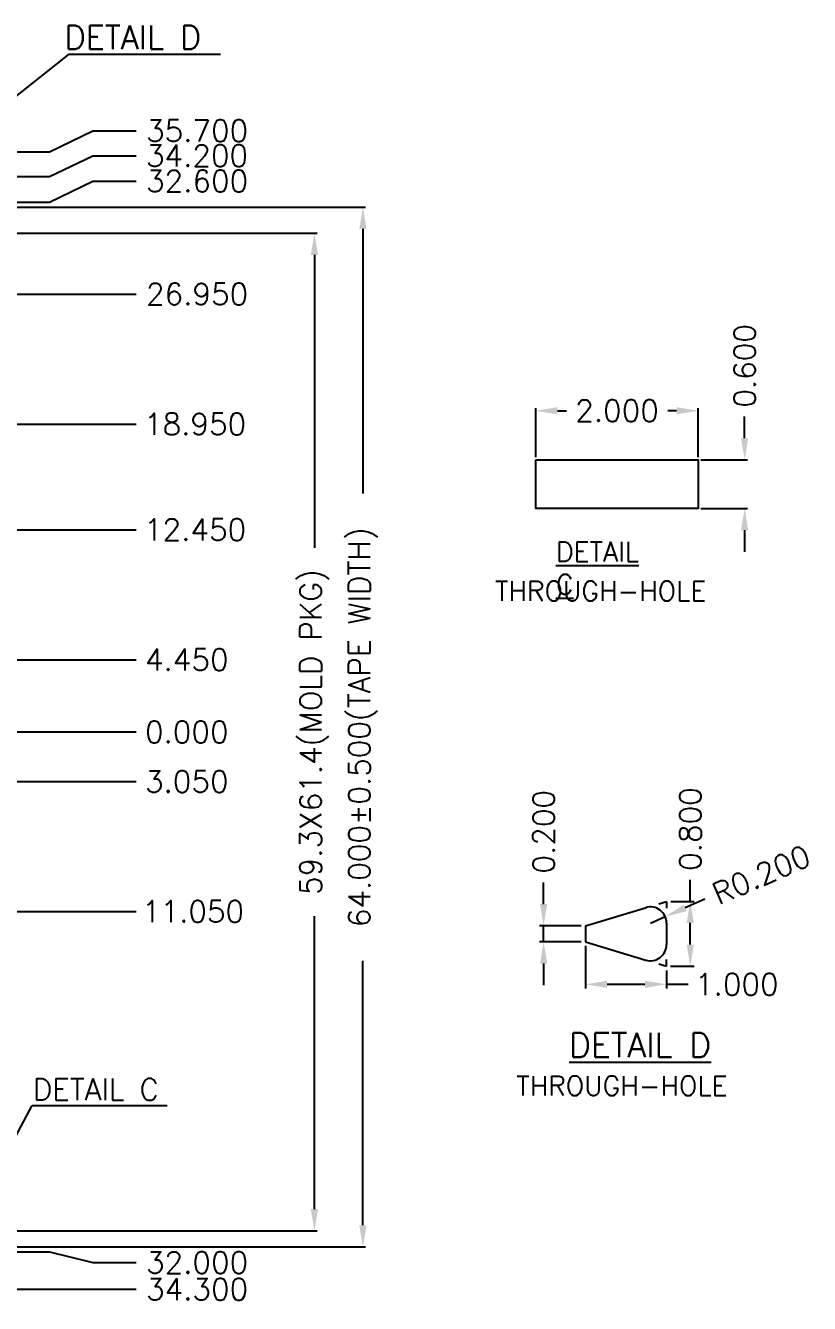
# Model space of a CAD drawing. Header units: millimetres. Extents: x -229.38 to -221.22, y 820.07 to 825.94.
# Drawn here: x -224.117 to -221.223, y 820.835 to 825.555 of the extents above; entities that cross this region are included whole.
import ezdxf
from ezdxf.enums import TextEntityAlignment as Align

# ---------------------------------------------------------------- set-up
doc = ezdxf.new("R2010")
doc.units = ezdxf.units.MM
doc.layers.add('1D', color=4, linetype='Continuous')
doc.layers.add('DIMENSION', color=3, linetype='Continuous')
doc.styles.add('Chinese', font='', dxfattribs={"height": 5})
doc.styles.add('ROMANS', font='romans.shx', dxfattribs={"bigfont": 'AllInOneBig.shx'})
doc.styles.add('SIMPLEX', font='simplex.shx', dxfattribs={"bigfont": 'AllInOneBig.shx'})
doc.styles.get('Chinese').set_extended_font_data('SimSun')
doc.dimstyles.new('Standard1', dxfattribs={"dimtxt": 0.08, "dimasz": 0.08, "dimexe": 0.015, "dimexo": 0.015, "dimgap": 0.027, "dimtad": 1, "dimdec": 3, "dimlfac": 33.333333, "dimrnd": 0.0005, "dimzin": 1, "dimtxsty": 'SIMPLEX', "dimcen": 0.1905, "dimclrd": 256, "dimclre": 256, "dimclrt": 256, "dimazin": 3, "dimtp": 0.03, "dimtm": 0.05, "dimtfac": 0.8, "dimtdec": 3, "dimtmove": 0, "dimatfit": 3, "dimfxl": 0.05, "dimtzin": 4, "dimlwd": -1, "dimlwe": -1})
doc.dimstyles.new('Standard2', dxfattribs={"dimtxt": 0.08, "dimasz": 0.08, "dimexe": 0.01, "dimexo": 0.01, "dimgap": 0.027, "dimtad": 1, "dimdec": 3, "dimlfac": 16.666667, "dimrnd": 0.0005, "dimzin": 1, "dimtxsty": 'SIMPLEX', "dimcen": 0.02, "dimclrd": 256, "dimclre": 256, "dimclrt": 256, "dimazin": 3, "dimtp": 0.03, "dimtm": 0.05, "dimtfac": 0.8, "dimtdec": 3, "dimtmove": 0, "dimatfit": 3, "dimfxl": 0.05, "dimtzin": 4, "dimlwd": -1, "dimlwe": -1})

# ---------------------------------------------------------------- blocks, each defined once
blk = doc.blocks.new('*D40')
at = {"layer": '1D', "ltscale": 0.1, "transparency": 16777216}
blk.add_line((-226.2068, 822.9458), (-223.7085, 822.9458), dxfattribs=at)
at = {"layer": 'Defpoints', "color": 0, "ltscale": 0.1, "transparency": 16777216}
for p in [(-226.2339, 822.9458), (-226.2168, 822.9458), (-223.7085, 822.9458)]:
    blk.add_point(p, dxfattribs=at)
at = {"layer": '1D', "ltscale": 0.1, "transparency": 16777216, "insert": (-223.5215, 822.9458), "char_height": 0.08, "attachment_point": 5, "style": 'SIMPLEX'}
blk.add_mtext('\\A1;0.000', dxfattribs=at)
blk = doc.blocks.new('*D44')
at = {"layer": '1D', "ltscale": 0.1, "transparency": 16777216}
for p, q in [((-224.0285, 825.0878), (-223.8685, 825.1661)), ((-223.8685, 825.1661), (-223.7085, 825.1661)), ((-224.3191, 825.0878), (-224.0285, 825.0878))]:
    blk.add_line(p, q, dxfattribs=at)
at = {"layer": 'Defpoints', "color": 0, "ltscale": 0.1, "transparency": 16777216}
for p in [(-223.7085, 825.1661), (-224.3291, 825.0878), (-226.2339, 822.9458)]:
    blk.add_point(p, dxfattribs=at)
at = {"layer": '1D', "ltscale": 0.1, "transparency": 16777216, "insert": (-223.4834, 825.1661), "char_height": 0.08, "attachment_point": 5, "style": 'SIMPLEX'}
blk.add_mtext('\\A1;35.700', dxfattribs=at)
blk = doc.blocks.new('*D31')
at = {"layer": '1D', "ltscale": 0.1, "transparency": 16777216}
for p, q in [((-224.0285, 824.9018), (-223.8685, 824.9801)), ((-223.8685, 824.9801), (-223.7085, 824.9801)), ((-224.3191, 824.9018), (-224.0285, 824.9018))]:
    blk.add_line(p, q, dxfattribs=at)
at = {"layer": 'Defpoints', "color": 0, "ltscale": 0.1, "transparency": 16777216}
for p in [(-223.7085, 824.9801), (-224.3291, 824.9018), (-226.2339, 822.9458)]:
    blk.add_point(p, dxfattribs=at)
at = {"layer": '1D', "ltscale": 0.1, "transparency": 16777216, "insert": (-223.4834, 824.9801), "char_height": 0.08, "attachment_point": 5, "style": 'SIMPLEX'}
blk.add_mtext('\\A1;32.600', dxfattribs=at)
blk = doc.blocks.new('*D45')
at = {"layer": '1D', "ltscale": 0.1, "transparency": 16777216}
blk.add_line((-224.1991, 824.5628), (-223.7085, 824.5628), dxfattribs=at)
at = {"layer": 'Defpoints', "color": 0, "ltscale": 0.1, "transparency": 16777216}
for p in [(-224.2091, 824.5628), (-223.7085, 824.5628), (-226.2339, 822.9458)]:
    blk.add_point(p, dxfattribs=at)
at = {"layer": '1D', "ltscale": 0.1, "transparency": 16777216, "insert": (-223.4834, 824.5628), "char_height": 0.08, "attachment_point": 5, "style": 'SIMPLEX'}
blk.add_mtext('\\A1;26.950', dxfattribs=at)
blk = doc.blocks.new('*D46')
at = {"layer": '1D', "ltscale": 0.1, "transparency": 16777216}
blk.add_line((-224.1991, 824.0828), (-223.7085, 824.0828), dxfattribs=at)
at = {"layer": 'Defpoints', "color": 0, "ltscale": 0.1, "transparency": 16777216}
for p in [(-224.2091, 824.0828), (-223.7085, 824.0828), (-226.2339, 822.9458)]:
    blk.add_point(p, dxfattribs=at)
at = {"layer": '1D', "ltscale": 0.1, "transparency": 16777216, "insert": (-223.491, 824.0828), "char_height": 0.08, "attachment_point": 5, "style": 'SIMPLEX'}
blk.add_mtext('\\A1;18.950', dxfattribs=at)
blk = doc.blocks.new('*D47')
at = {"layer": '1D', "ltscale": 0.1, "transparency": 16777216}
blk.add_line((-224.1991, 823.6928), (-223.7085, 823.6928), dxfattribs=at)
at = {"layer": 'Defpoints', "color": 0, "ltscale": 0.1, "transparency": 16777216}
for p in [(-224.2091, 823.6928), (-223.7085, 823.6928), (-226.2339, 822.9458)]:
    blk.add_point(p, dxfattribs=at)
at = {"layer": '1D', "ltscale": 0.1, "transparency": 16777216, "insert": (-223.491, 823.6928), "char_height": 0.08, "attachment_point": 5, "style": 'SIMPLEX'}
blk.add_mtext('\\A1;12.450', dxfattribs=at)
blk = doc.blocks.new('*D32')
at = {"layer": '1D', "ltscale": 0.1, "transparency": 16777216}
blk.add_line((-224.1991, 823.2128), (-223.7085, 823.2128), dxfattribs=at)
at = {"layer": 'Defpoints', "color": 0, "ltscale": 0.1, "transparency": 16777216}
for p in [(-224.2091, 823.2128), (-223.7085, 823.2128), (-226.2339, 822.9458)]:
    blk.add_point(p, dxfattribs=at)
at = {"layer": '1D', "ltscale": 0.1, "transparency": 16777216, "insert": (-223.5215, 823.2128), "char_height": 0.08, "attachment_point": 5, "style": 'SIMPLEX'}
blk.add_mtext('\\A1;4.450', dxfattribs=at)
blk = doc.blocks.new('*D33')
at = {"layer": '1D', "ltscale": 0.1, "transparency": 16777216}
blk.add_line((-224.1991, 822.7628), (-223.7085, 822.7628), dxfattribs=at)
at = {"layer": 'Defpoints', "color": 0, "ltscale": 0.1, "transparency": 16777216}
for p in [(-226.2339, 822.9458), (-224.2091, 822.7628), (-223.7085, 822.7628)]:
    blk.add_point(p, dxfattribs=at)
at = {"layer": '1D', "ltscale": 0.1, "transparency": 16777216, "insert": (-223.5215, 822.7628), "char_height": 0.08, "attachment_point": 5, "style": 'SIMPLEX'}
blk.add_mtext('\\A1;3.050', dxfattribs=at)
blk = doc.blocks.new('*D34')
at = {"layer": '1D', "ltscale": 0.1, "transparency": 16777216}
blk.add_line((-224.1991, 822.2828), (-223.7085, 822.2828), dxfattribs=at)
at = {"layer": 'Defpoints', "color": 0, "ltscale": 0.1, "transparency": 16777216}
for p in [(-226.2339, 822.9458), (-224.2091, 822.2828), (-223.7085, 822.2828)]:
    blk.add_point(p, dxfattribs=at)
at = {"layer": '1D', "ltscale": 0.1, "transparency": 16777216, "insert": (-223.4986, 822.2828), "char_height": 0.08, "attachment_point": 5, "style": 'SIMPLEX'}
blk.add_mtext('\\A1;11.050', dxfattribs=at)
blk = doc.blocks.new('*D25')
at = {"layer": '1D', "ltscale": 0.1, "transparency": 16777216}
for p, q in [((-224.3191, 821.0258), (-224.0285, 821.0258)), ((-224.0285, 821.0258), (-223.8685, 820.9864)), ((-223.8685, 820.9864), (-223.7085, 820.9864))]:
    blk.add_line(p, q, dxfattribs=at)
at = {"layer": 'Defpoints', "color": 0, "ltscale": 0.1, "transparency": 16777216}
for p in [(-226.2339, 822.9458), (-224.3291, 821.0258), (-223.7085, 820.9864)]:
    blk.add_point(p, dxfattribs=at)
at = {"layer": '1D', "ltscale": 0.1, "transparency": 16777216, "insert": (-223.4834, 820.9864), "char_height": 0.08, "attachment_point": 5, "style": 'SIMPLEX'}
blk.add_mtext('\\A1;32.000', dxfattribs=at)
blk = doc.blocks.new('*D35')
at = {"layer": '1D', "ltscale": 0.1, "transparency": 16777216}
blk.add_line((-224.3191, 820.8878), (-223.7085, 820.8878), dxfattribs=at)
at = {"layer": 'Defpoints', "color": 0, "ltscale": 0.1, "transparency": 16777216}
for p in [(-226.2339, 822.9458), (-224.3291, 820.8878), (-223.7085, 820.8878)]:
    blk.add_point(p, dxfattribs=at)
at = {"layer": '1D', "ltscale": 0.1, "transparency": 16777216, "insert": (-223.4834, 820.8878), "char_height": 0.08, "attachment_point": 5, "style": 'SIMPLEX'}
blk.add_mtext('\\A1;34.300', dxfattribs=at)
blk = doc.blocks.new('*D29')
at = {"layer": '1D', "transparency": 16777216}
for p, q in [((-224.2291, 824.8838), (-222.8613, 824.8838)), ((-222.8713, 824.8038), (-222.8713, 823.827)), ((-222.8713, 821.1238), (-222.8713, 822.1006)), ((-224.1991, 821.0438), (-222.8613, 821.0438))]:
    blk.add_line(p, q, dxfattribs=at)
for points in [[(-222.8846, 824.8038), (-222.8579, 824.8038), (-222.8713, 824.8838)], [(-222.8846, 821.1238), (-222.8579, 821.1238), (-222.8713, 821.0438)]]:
    blk.add_solid(points, dxfattribs=at)
at = {"layer": 'Defpoints', "color": 0, "transparency": 16777216}
for p in [(-224.2391, 824.8838), (-224.2091, 821.0438), (-222.8713, 821.0438)]:
    blk.add_point(p, dxfattribs=at)
at = {"layer": '1D', "transparency": 16777216, "insert": (-222.8713, 822.9638), "char_height": 0.08, "attachment_point": 5, "rotation": 90, "style": 'SIMPLEX'}
blk.add_mtext('\\A1;64.000{\\C1;%%P0.500}(TAPE WIDTH)', dxfattribs=at)
blk = doc.blocks.new('*D30')
at = {"layer": '1D', "transparency": 16777216}
for p, q in [((-224.4149, 824.7878), (-223.0404, 824.7878)), ((-223.0504, 824.7078), (-223.0504, 823.6261)), ((-223.0504, 821.1838), (-223.0504, 822.2654)), ((-224.4149, 821.1038), (-223.0404, 821.1038))]:
    blk.add_line(p, q, dxfattribs=at)
for points in [[(-223.0637, 824.7078), (-223.037, 824.7078), (-223.0504, 824.7878)], [(-223.0637, 821.1838), (-223.037, 821.1838), (-223.0504, 821.1038)]]:
    blk.add_solid(points, dxfattribs=at)
at = {"layer": 'Defpoints', "color": 0, "transparency": 16777216}
for p in [(-224.4249, 824.7878), (-224.4249, 821.1038), (-223.0504, 821.1038)]:
    blk.add_point(p, dxfattribs=at)
at = {"layer": '1D', "transparency": 16777216, "insert": (-223.0504, 822.9458), "char_height": 0.08, "attachment_point": 5, "rotation": 90, "style": 'SIMPLEX'}
blk.add_mtext('\\A1;59.3X61.4(MOLD PKG)', dxfattribs=at)
blk = doc.blocks.new('*D222')
at = {"ltscale": 0.1, "transparency": 16777216}
for p, q in [((-222.2331, 823.9608), (-222.2331, 824.142)), ((-222.1531, 824.132), (-222.1201, 824.132)), ((-221.7131, 824.132), (-221.7461, 824.132)), ((-221.6331, 823.9608), (-221.6331, 824.142))]:
    blk.add_line(p, q, dxfattribs=at)
for points in [[(-222.1531, 824.1453), (-222.1531, 824.1187), (-222.2331, 824.132)], [(-221.7131, 824.1453), (-221.7131, 824.1187), (-221.6331, 824.132)]]:
    blk.add_solid(points, dxfattribs=at)
at = {"layer": 'Defpoints', "color": 0, "ltscale": 0.1, "transparency": 16777216}
for p in [(-221.6331, 824.132), (-222.2331, 823.9508), (-221.6331, 823.9508)]:
    blk.add_point(p, dxfattribs=at)
at = {"ltscale": 0.1, "transparency": 16777216, "insert": (-221.9331, 824.132), "char_height": 0.08, "attachment_point": 5, "style": 'SIMPLEX'}
blk.add_mtext('\\A1;2.000', dxfattribs=at)
blk = doc.blocks.new('*D223')
at = {"ltscale": 0.1, "transparency": 16777216}
for p, q in [((-221.462, 824.0308), (-221.462, 824.1108)), ((-221.6231, 823.9508), (-221.452, 823.9508)), ((-221.6231, 823.7708), (-221.452, 823.7708)), ((-221.462, 823.6908), (-221.462, 823.6108))]:
    blk.add_line(p, q, dxfattribs=at)
for points in [[(-221.4753, 824.0308), (-221.4487, 824.0308), (-221.462, 823.9508)], [(-221.4753, 823.6908), (-221.4487, 823.6908), (-221.462, 823.7708)]]:
    blk.add_solid(points, dxfattribs=at)
at = {"layer": 'Defpoints', "color": 0, "ltscale": 0.1, "transparency": 16777216}
for p in [(-221.6331, 823.9508), (-221.462, 823.9508), (-221.6331, 823.7708)]:
    blk.add_point(p, dxfattribs=at)
at = {"ltscale": 0.1, "transparency": 16777216, "insert": (-221.462, 824.2978), "char_height": 0.08, "attachment_point": 5, "rotation": 90, "style": 'SIMPLEX'}
blk.add_mtext('\\A1;0.600', dxfattribs=at)
blk = doc.blocks.new('*D228')
at = {"ltscale": 0.1, "transparency": 16777216}
for p, q in [((-222.2041, 822.3103), (-222.2041, 822.3903)), ((-222.0649, 822.2303), (-222.2191, 822.2303)), ((-222.2041, 822.1704), (-222.2041, 822.2303)), ((-222.0649, 822.1704), (-222.2191, 822.1704)), ((-222.2041, 822.0904), (-222.2041, 822.0104))]:
    blk.add_line(p, q, dxfattribs=at)
for points in [[(-222.2174, 822.3103), (-222.1907, 822.3103), (-222.2041, 822.2303)], [(-222.2174, 822.0904), (-222.1907, 822.0904), (-222.2041, 822.1704)]]:
    blk.add_solid(points, dxfattribs=at)
at = {"layer": 'Defpoints', "color": 0, "ltscale": 0.1, "transparency": 16777216}
for p in [(-222.2041, 822.2303), (-222.0499, 822.2303), (-222.0499, 822.1704)]:
    blk.add_point(p, dxfattribs=at)
at = {"ltscale": 0.1, "transparency": 16777216, "insert": (-222.2041, 822.5773), "char_height": 0.08, "attachment_point": 5, "rotation": 90, "style": 'SIMPLEX'}
blk.add_mtext('\\A1;0.200', dxfattribs=at)
blk = doc.blocks.new('*D229')
at = {"ltscale": 0.1, "transparency": 16777216}
for p, q in [((-222.0499, 822.1554), (-222.0499, 821.9989)), ((-221.7501, 822.0654), (-221.7501, 821.9989)), ((-221.9699, 822.0139), (-221.8301, 822.0139)), ((-221.7501, 822.0139), (-221.6701, 822.0139))]:
    blk.add_line(p, q, dxfattribs=at)
for points in [[(-221.9699, 822.0272), (-221.9699, 822.0005), (-222.0499, 822.0139)], [(-221.8301, 822.0272), (-221.8301, 822.0005), (-221.7501, 822.0139)]]:
    blk.add_solid(points, dxfattribs=at)
at = {"layer": 'Defpoints', "color": 0, "ltscale": 0.1, "transparency": 16777216}
for p in [(-222.0499, 822.1704), (-221.7501, 822.0804), (-221.7501, 822.0139)]:
    blk.add_point(p, dxfattribs=at)
at = {"ltscale": 0.1, "transparency": 16777216, "insert": (-221.4907, 822.0139), "char_height": 0.08, "attachment_point": 5, "style": 'SIMPLEX'}
blk.add_mtext('\\A1;1.000', dxfattribs=at)
blk = doc.blocks.new('*D230')
at = {"ltscale": 0.1, "transparency": 16777216}
for p, q in [((-221.6627, 822.3203), (-221.6627, 822.4003)), ((-221.735, 822.3203), (-221.6477, 822.3203)), ((-221.6627, 822.1604), (-221.6627, 822.2403)), ((-221.7351, 822.0804), (-221.6477, 822.0804))]:
    blk.add_line(p, q, dxfattribs=at)
for points in [[(-221.676, 822.2403), (-221.6493, 822.2403), (-221.6627, 822.3203)], [(-221.676, 822.1604), (-221.6493, 822.1604), (-221.6627, 822.0804)]]:
    blk.add_solid(points, dxfattribs=at)
at = {"layer": 'Defpoints', "color": 0, "ltscale": 0.1, "transparency": 16777216}
for p in [(-221.75, 822.3203), (-221.6627, 822.3203), (-221.7501, 822.0804)]:
    blk.add_point(p, dxfattribs=at)
at = {"ltscale": 0.1, "transparency": 16777216, "insert": (-221.6627, 822.5873), "char_height": 0.08, "attachment_point": 5, "rotation": 90, "style": 'SIMPLEX'}
blk.add_mtext('\\A1;0.800', dxfattribs=at)
blk = doc.blocks.new('*D231')
at = {"ltscale": 0.1, "transparency": 16777216}
for p, q in [((-221.6084, 822.3278), (-221.6817, 822.2957)), ((-221.81, 822.2397), (-221.755, 822.2637))]:
    blk.add_line(p, q, dxfattribs=at)
blk.add_solid([(-221.6871, 822.3079), (-221.6764, 822.2835), (-221.755, 822.2637)], dxfattribs=at)
at = {"layer": 'Defpoints', "color": 0, "ltscale": 0.1, "transparency": 16777216}
for p in [(-221.755, 822.2637), (-221.81, 822.2397)]:
    blk.add_point(p, dxfattribs=at)
at = {"ltscale": 0.1, "transparency": 16777216, "insert": (-221.4004, 822.4186), "char_height": 0.08, "attachment_point": 5, "rotation": 23.6022, "style": 'SIMPLEX'}
blk.add_mtext('\\A1;R0.200', dxfattribs=at)
blk = doc.blocks.new('*D262')
at = {"transparency": 16777216}
for p, q in [((-224.0289, 824.9978), (-223.8689, 825.074)), ((-223.8689, 825.074), (-223.7089, 825.074)), ((-224.4456, 824.9978), (-224.0289, 824.9978))]:
    blk.add_line(p, q, dxfattribs=at)
at = {"layer": 'Defpoints', "color": 0, "transparency": 16777216}
for p in [(-223.7089, 825.074), (-224.4556, 824.9978), (-226.2339, 822.9458)]:
    blk.add_point(p, dxfattribs=at)
at = {"transparency": 16777216, "insert": (-223.4838, 825.074), "char_height": 0.08, "attachment_point": 5, "style": 'SIMPLEX'}
blk.add_mtext('\\A1;34.200', dxfattribs=at)

msp = doc.modelspace()

# ---------------------------------------------------------------- linework, layer by layer
at = {"ltscale": 0.1}
for p, q in [((-221.778942, 822.31161), (-221.75003, 822.320284)), ((-221.75003, 822.320284), (-221.75003, 822.294714)), ((-221.778942, 822.089077), (-221.75003, 822.080403)), ((-221.75003, 822.080403), (-221.75003, 822.105973))]:
    msp.add_line(p, q, dxfattribs=at)
at = {"color": 0, "ltscale": 0.1}
for p, q in [((-222.04988, 822.230329), (-221.824512, 822.297939)), ((-222.04988, 822.230329), (-222.04988, 822.170359)), ((-221.75003, 822.239682), (-221.75003, 822.161005)), ((-222.04988, 822.170359), (-221.827233, 822.103564))]:
    msp.add_line(p, q, dxfattribs=at)
at = {"ltscale": 0.3}
msp.add_lwpolyline([(-222.233126, 823.950791), (-221.633126, 823.950791), (-221.633126, 823.770791), (-222.233126, 823.770791)], close=True, dxfattribs=at)
at = {"color": 0, "ltscale": 0.1}
for centre, start, end in [((-221.81, 822.239682), 0, 106.699244), ((-221.81, 822.161005), 253.300756, 0)]:
    msp.add_arc(centre, 0.05997, start, end, dxfattribs=at)

# ---------------------------------------------------------------- texts
at = {"style": 'SIMPLEX'}
msp.add_text('%%UDETAIL D', height=0.09000021, dxfattribs=at).set_placement((-221.847893, 821.744239), align=Align.CENTER)
at = {"layer": '1D', "color": 4, "style": 'ROMANS'}
msp.add_text('DETAIL D', height=0.086577, dxfattribs=at).set_placement((-223.972615, 825.468069))
at = {"layer": '1D', "ltscale": 0.1, "insert": (-224.090657, 821.665473), "char_height": 0.08, "width": 0.54172673, "attachment_point": 1, "style": 'SIMPLEX'}
msp.add_mtext('DETAIL C', dxfattribs=at)
at = {"layer": 'DIMENSION', "color": 0, "ltscale": 0.1, "char_height": 0.07222543, "attachment_point": 1, "style": 'Chinese'}
for s, insert, width in [('{\\Fsimplex|c0;\\LDETAIL C}', (-222.158535, 823.647576), 0.00518511), ('{\\Fsimplex|c0;THROUGH-HOLE}', (-222.38338, 823.502439), 0.99343012), ('{\\Fsimplex|c0;THROUGH-HOLE}', (-222.305019, 821.675101), 0.95453989)]:
    msp.add_mtext(s, dxfattribs=dict(at, insert=insert, width=width))

# ---------------------------------------------------------------- dimensions: what is measured, and where the dimension line sits
dim = msp.add_ordinate_dim(feature_location=(-224.455611, 824.997761), offset=(0.746707, 0.076233), dtype=0, origin=(-226.23388, 822.945761), dimstyle='Standard2')
dim.commit()
dim.dimension.update_dxf_attribs({"geometry": '*D262', "text_midpoint": (-223.483808, 825.073993)})
at = {"color": 0, "ltscale": 0.1}
dim = msp.add_linear_dim(base=(-221.461989, 823.950791), p1=(-221.633126, 823.770791), p2=(-221.633126, 823.950791), angle=90, text='0.600', dimstyle='Standard2', dxfattribs=at)
dim.commit()
dim.dimension.update_dxf_attribs({"geometry": '*D223', "text_midpoint": (-221.461989, 824.297791), "dimtype": 160})
dim = msp.add_linear_dim(base=(-221.633126, 824.132016), p1=(-222.233126, 823.950791), p2=(-221.633126, 823.950791), text='2.000', dimstyle='Standard2', dxfattribs=at)
dim.commit()
dim.dimension.update_dxf_attribs({"geometry": '*D222', "text_midpoint": (-221.933126, 824.132016)})
at = {"ltscale": 0.1}
for base, p1, p2, text, picture, middle in [((-221.662668, 822.320284), (-221.750076, 822.080417), (-221.75003, 822.320284), '0.800', '*D230', (-221.662668, 822.587284)), ((-222.204071, 822.230329), (-222.04988, 822.170359), (-222.04988, 822.230329), '0.200', '*D228', (-222.204071, 822.577329))]:
    dim = msp.add_linear_dim(base=base, p1=p1, p2=p2, angle=90, text=text, dimstyle='Standard1', dxfattribs=at)
    dim.commit()
    dim.dimension.update_dxf_attribs({"geometry": picture, "text_midpoint": middle})
dim = msp.add_radius_dim(center=(-221.81, 822.239682), mpoint=(-221.755047, 822.263693), text='R0.200', dimstyle='Standard1', override={"dimtmove": 1}, dxfattribs=at)
dim.commit()
dim.dimension.update_dxf_attribs({"geometry": '*D231', "text_midpoint": (-221.40042, 822.418642)})
dim = msp.add_linear_dim(base=(-221.750076, 822.013874), p1=(-222.04988, 822.170359), p2=(-221.750076, 822.080417), text='1.000', dimstyle='Standard1', dxfattribs=at)
dim.commit()
dim.dimension.update_dxf_attribs({"geometry": '*D229', "text_midpoint": (-221.490695, 822.013874)})
at = {"layer": '1D', "color": 1, "ltscale": 0.1}
for feature_location, offset, origin, picture, middle in [((-224.32906, 825.087761), (0.620573, 0.078361), (-226.23388, 822.945761), '*D44', (-223.483392, 825.166122)), ((-224.32906, 824.901761), (0.620573, 0.078304), (-226.23388, 822.945761), '*D31', (-223.483392, 824.980065)), ((-224.20906, 824.562761), (0.500573, 0), (-226.23388, 822.945761), '*D45', (-223.483392, 824.562761)), ((-224.20906, 824.082761), (0.500573, 0), (-226.23388, 822.945761), '*D46', (-223.491011, 824.082761)), ((-224.20906, 823.692761), (0.500573, 0), (-226.23388, 822.945761), '*D47', (-223.491011, 823.692761)), ((-224.20906, 823.212761), (0.500573, 0), (-226.23388, 822.945761), '*D32', (-223.521487, 823.212761)), ((-226.216840323, 822.945760744), (2.5083531544, 0), (-226.2338799414, 822.945760744), '*D40', (-223.5214871687, 822.945760744)), ((-224.20906, 822.762761), (0.500573, 0), (-226.23388, 822.945761), '*D33', (-223.521487, 822.762761)), ((-224.20906, 822.282761), (0.500573, 0), (-226.23388, 822.945761), '*D34', (-223.49863, 822.282761)), ((-224.32906, 821.025761), (0.620573, -0.039397), (-226.23388, 822.945761), '*D25', (-223.483392, 820.986364)), ((-224.32906, 820.887761), (0.620573, 0), (-226.23388, 822.945761), '*D35', (-223.483392, 820.887761))]:
    dim = msp.add_ordinate_dim(feature_location=feature_location, offset=offset, dtype=0, origin=origin, dimstyle='Standard2', override={"dimarcsym": 1}, dxfattribs=at)
    dim.commit()
    dim.dimension.update_dxf_attribs({"geometry": picture, "text_midpoint": middle})
at = {"layer": '1D'}
for base, p1, p2, text, picture, middle in [((-222.871277, 821.043761), (-224.23906, 824.883761), (-224.20906, 821.043761), '64.000{\\C1;%%P0.500}(TAPE WIDTH)', '*D29', (-222.871277, 822.963761)), ((-223.05037, 821.103761), (-224.42488, 824.787761), (-224.42488, 821.103761), '59.3X61.4(MOLD PKG)', '*D30', (-223.05037, 822.945761))]:
    dim = msp.add_linear_dim(base=base, p1=p1, p2=p2, angle=90, text=text, dimstyle='Standard2', dxfattribs=at)
    dim.commit()
    dim.dimension.update_dxf_attribs({"geometry": picture, "text_midpoint": middle})

# ---------------------------------------------------------------- leaders
at = {"ltscale": 0.1}
msp.add_leader([(-224.44075, 825.065209), (-223.955484, 825.449499), (-223.396816, 825.449499)], dimstyle='Standard1', override={"dimgap": 0.027, "dimtad": 0}, dxfattribs=at)
at = {"layer": '1D', "ltscale": 0.1}
msp.add_leader([(-224.346795, 821.088826), (-224.092851, 821.565715), (-223.594371, 821.565715)], dimstyle='Standard2', override={"dimgap": 0.027, "dimtad": 0}, dxfattribs=at)

doc.saveas('drawing.dxf')
